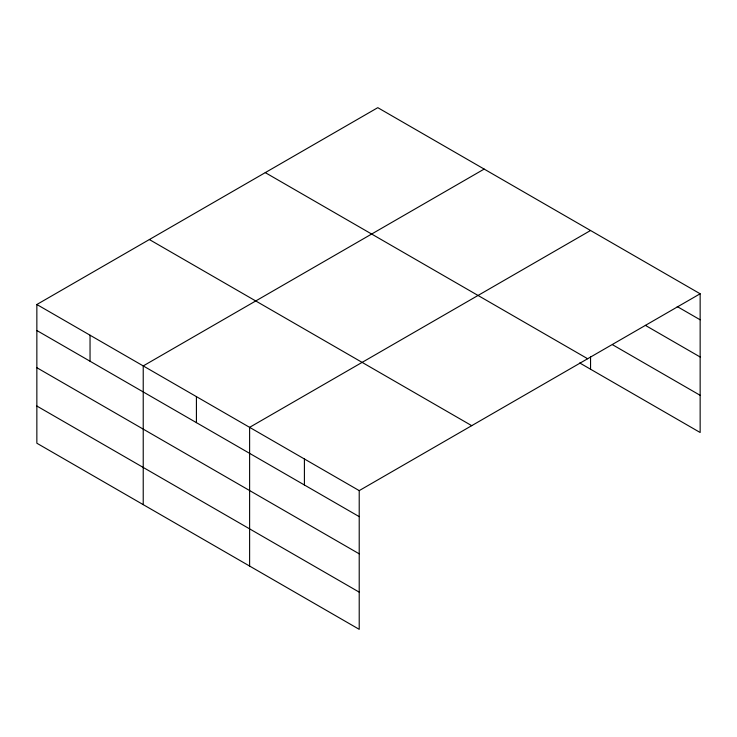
<?xml version="1.0" encoding="UTF-8"?>
<svg xmlns="http://www.w3.org/2000/svg" width="737" height="737" viewBox="0 0 737 737"><rect width="100%" height="100%" fill="white"/><g stroke="black" fill="none" stroke-linecap="round" stroke-linejoin="round"><path stroke-width="1.11" d="M579.715 362.963L700.15 432.499L700.15 293.777L377.786 107.666L36.85 304.501L36.85 443.223L359.214 629.334L359.214 490.621L36.85 304.501M484.163 169.077L143.227 365.921L143.227 504.642M590.549 230.497L249.613 427.34L249.613 566.053M359.214 490.621L700.15 293.777M677.229 306.564L700.15 319.794M645.345 325.349L700.15 356.994M612.465 344.686L700.15 395.308M265.274 172.624L587.638 358.735M149.362 239.543L471.726 425.664M36.85 330.517L359.214 516.637M36.85 367.708L359.214 553.828M36.85 406.032L359.214 592.143M590.549 356.819L590.549 369.219M304.409 458.976L304.409 484.992M196.42 396.626L196.42 422.651M90.043 335.206L90.043 361.231"/></g></svg>
